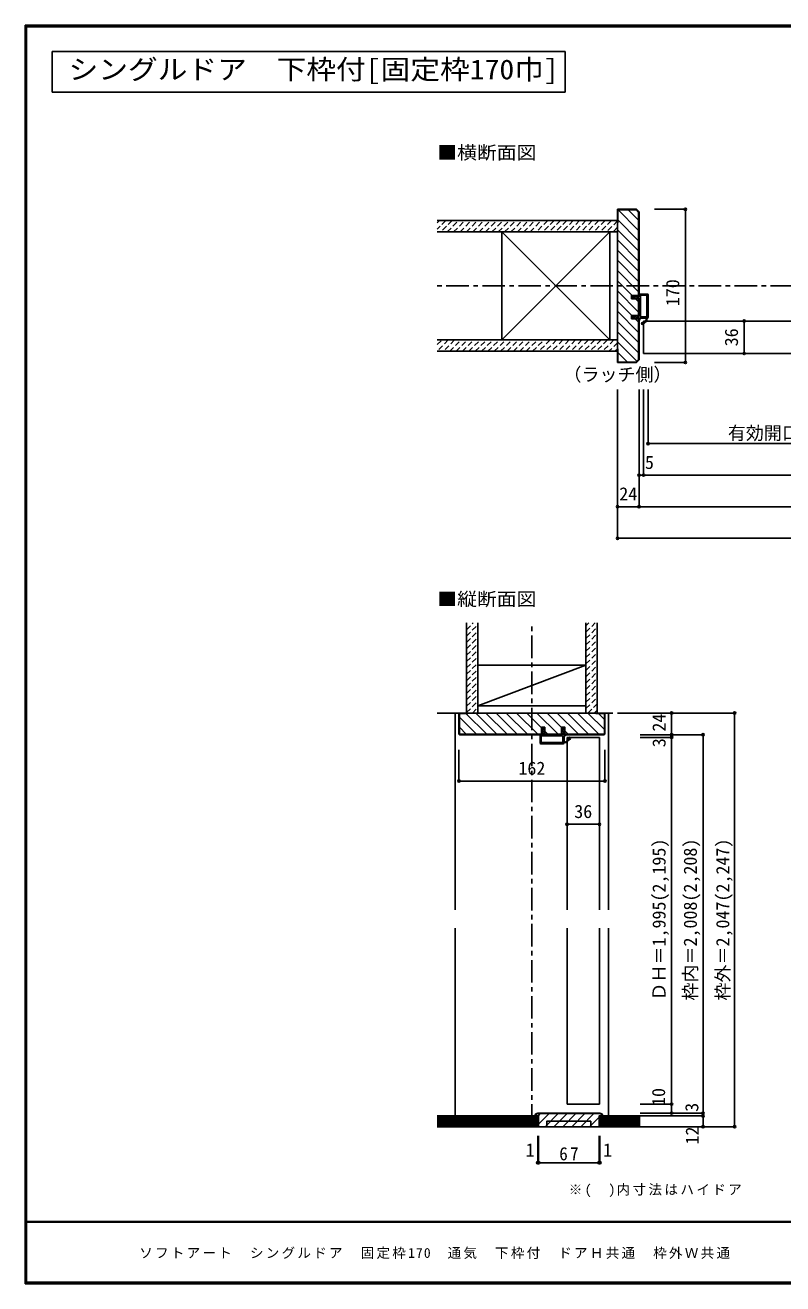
# Model space of a CAD drawing. Units: millimetres, scale not verified. Extents: x -973 to 977, y -718 to 696.
# Drawn here: x -973 to -132, y -701 to 696 of the extents above; entities that cross this region are included whole.
import ezdxf
from ezdxf.enums import TextEntityAlignment as Align

# ---------------------------------------------------------------- set-up
doc = ezdxf.new("R2010")
doc.units = ezdxf.units.MM
doc.header["$LTSCALE"] = 5
doc.header["$PDMODE"] = 32
doc.header["$PDSIZE"] = 2.5
doc.linetypes.add('CHAIN1', pattern=[8, 5, -1, 1, -1])
doc.linetypes.add('DASHED1', pattern=[1.8, 1.2, -0.6])
for name, color, linetype in [('0-0_補助線', 7, 'Continuous'), ('0-1_通り芯', 4, 'CHAIN1'), ('0-3_仕上げ', 7, 'Continuous'), ('0-4_枠', 3, 'Continuous'), ('0-6_扉', 6, 'Continuous'), ('0-A_文字', 7, 'Continuous'), ('0-B_寸法', 7, 'Continuous'), ('0-C_ハッチ', 4, 'DASHED1'), ('F-1_枠', 6, 'Continuous'), ('F-A_文字', 7, 'Continuous')]:
    doc.layers.add(name, color=color, linetype=linetype)
doc.styles.add('ＭＳ ゴシック', font='')
doc.styles.get('ＭＳ ゴシック').set_extended_font_data('MS Gothic')

# ---------------------------------------------------------------- blocks, each defined once
blk = doc.blocks.new('2')
at = {"layer": '0-0_補助線'}
for p, q in [((-9.846, -9.622), (-9.846, 15.078)), ((-8.846, 16.078), (0.354, 16.078)), ((-8.846, 15.878), (0.637, 15.878)), ((-8.446, 14.378), (-8.446, -8.922)), ((-8.146, 14.678), (-1.546, 14.678)), ((-1.246, 14.378), (-1.246, -8.922)), ((0.154, 11.653), (2.154, 11.653)), ((0.154, 11.653), (0.154, -8.497)), ((2.154, 10.953), (2.154, 11.653)), ((3.154, 11.653), (2.512, 10.83)), ((3.154, 11.653), (6.154, 11.653)), ((4.154, 13.753), (4.154, 13.053)), ((5.154, 13.053), (4.512, 13.876)), ((7.154, 13.053), (5.154, 13.053)), ((6.154, 10.953), (6.154, 11.653)), ((7.558, 12.258), (6.516, 10.835)), ((-1.48, -10.622), (-8.846, -10.622)), ((-1.546, -9.222), (-8.146, -9.222)), ((-1.189, -10.85), (-0.732, -12.694)), ((0.354, -12.922), (-0.441, -12.922)), ((0.154, -8.497), (2.154, -8.497)), ((4.154, -9.897), (0.154, -9.897)), ((0.154, -9.897), (0.154, -10.622)), ((0.154, -10.622), (0.645, -12.548)), ((2.154, -7.797), (2.154, -8.497)), ((3.154, -8.497), (2.512, -7.674)), ((3.154, -8.497), (6.154, -8.497)), ((4.154, -10.597), (4.154, -9.897)), ((5.154, -9.897), (4.512, -10.72)), ((7.154, -9.897), (5.154, -9.897)), ((6.154, -7.797), (6.154, -8.497)), ((7.558, -9.101), (6.516, -7.679))]:
    blk.add_line(p, q, dxfattribs=at)
for points in [[(-9.646, 15.078), (-9.646, -9.622), (-9.846, -9.622)], [(4.154, 13.053), (0.154, 13.053), (0.649, 15.723)]]:
    blk.add_lwpolyline(points, dxfattribs=at)
for centre, radius, start, end in [((-8.846, 15.078), 1, 90, 180), ((-8.846, 15.078), 0.8, 90, 180), ((-8.146, 14.378), 0.3, 90, 180), ((-1.546, 14.378), 0.3, 0, 90), ((0.354, 15.778), 0.3, 349.49875, 90), ((2.354, 10.953), 0.2, 180, 322.03043), ((4.354, 13.753), 0.2, 37.96957, 180), ((6.354, 10.953), 0.2, 180, 323.78053), ((7.154, 12.553), 0.5, 323.78053, 90), ((-8.846, -9.622), 1, 180, 270), ((-2.846, -10.72), 6, 179.06153, 259.29815), ((-8.146, -8.922), 0.3, 180, 270), ((-2.846, -10.72), 5.3, 178.93757, 259.29815), ((-1.546, -8.922), 0.3, 270, 0), ((-1.48, -10.922), 0.3, 13.9282, 90), ((-0.441, -12.622), 0.3, 193.9282, 270), ((0.354, -12.622), 0.3, 270, 14.29438), ((2.354, -7.797), 0.2, 37.96957, 180), ((4.354, -10.597), 0.2, 180, 322.03043), ((6.354, -7.797), 0.2, 36.21947, 180), ((7.154, -9.397), 0.5, 270, 36.21947), ((-3.896, -16.272), 0.35, 259.29815, 79.29815)]:
    blk.add_arc(centre, radius, start, end, dxfattribs=at)
blk.add_point((-3.896, -16.622), dxfattribs=at)

msp = doc.modelspace()

# ---------------------------------------------------------------- linework, layer by layer
at = {"layer": '0-1_通り芯'}
for p, q in [((519.153, 406.5), (-515.847, 406.5)), ((-410.847, -526.5), (-410.847, 32.5)), ((-515.847, -67.5), (-290.847, -67.5)), ((-515.847, -526.5), (-288.49, -526.5))]:
    msp.add_line(p, q, dxfattribs=at)
at = {"layer": '0-3_仕上げ', "color": 2}
for p, q in [((-315.847, 479), (-515.847, 479)), ((-315.847, 466.5), (-515.847, 466.5)), ((-315.847, 346.5), (-515.847, 346.5)), ((-315.847, 334), (-515.847, 334)), ((-483.347, -67.5), (-483.347, 32.5)), ((-470.847, -67.5), (-470.847, 32.5)), ((-350.847, -67.5), (-350.847, 32.5)), ((-338.347, -67.5), (-338.347, 32.5)), ((-515.847, -514.5), (-404.347, -514.5)), ((-404.347, -526.5), (-404.347, -514.5)), ((-335.347, -526.5), (-335.347, -514.5)), ((-290.847, -514.5), (-335.347, -514.5)), ((-515.847, -526.5), (-404.347, -526.5)), ((-290.847, -526.5), (-335.347, -526.5))]:
    msp.add_line(p, q, dxfattribs=at)
at = {"layer": '0-3_仕上げ', "color": 3}
for p, q in [((-444.347, 466.5), (-444.347, 346.5)), ((-324.347, 466.5), (-324.347, 346.5)), ((-470.847, -14.5), (-350.847, -14.5)), ((-470.847, -59.5), (-350.847, -59.5))]:
    msp.add_line(p, q, dxfattribs=at)
at = {"layer": '0-3_仕上げ'}
for p, q in [((-324.347, 346.5), (-444.347, 466.5)), ((-444.347, 346.5), (-324.347, 466.5)), ((-470.847, -59.5), (-350.847, -14.5)), ((-515.847, -516), (-404.347, -516)), ((-290.847, -516), (-335.347, -516)), ((-515.847, -517.5), (-404.347, -517.5)), ((-515.847, -519), (-404.347, -519)), ((-515.847, -520.5), (-404.347, -520.5)), ((-515.847, -522), (-404.347, -522)), ((-515.847, -523.5), (-404.347, -523.5)), ((-515.847, -525), (-404.347, -525)), ((-290.847, -517.5), (-335.347, -517.5)), ((-290.847, -519), (-335.347, -519)), ((-290.847, -520.5), (-335.347, -520.5)), ((-290.847, -522), (-335.347, -522)), ((-290.847, -523.5), (-335.347, -523.5)), ((-290.847, -525), (-335.347, -525))]:
    msp.add_line(p, q, dxfattribs=at)
at = {"layer": '0-4_枠'}
for p, q in [((-315.847, 491.5), (-315.847, 321.5)), ((-294.675, 491.5), (-315.847, 491.5)), ((-294.883, 491), (-292.347, 488.464)), ((-294.675, 491.5), (-291.847, 488.672)), ((-315.347, 476.5), (-315.847, 476.5)), ((-292.347, 396), (-292.347, 488.464)), ((-291.847, 488.672), (-291.847, 396)), ((-291.847, 392.3), (-300.347, 392.3)), ((-292.347, 373.7), (-292.347, 392.3)), ((-291.847, 373.7), (-291.847, 392.3)), ((-300.347, 370), (-300.347, 373.7)), ((-291.847, 373.7), (-300.347, 373.7)), ((-291.847, 370), (-300.347, 370)), ((-292.347, 324.536), (-292.347, 370)), ((-291.847, 324.328), (-291.847, 370)), ((-315.347, 336.5), (-315.847, 336.5)), ((-315.347, 336.5), (-315.347, 322)), ((-294.675, 321.5), (-315.847, 321.5)), ((-294.882, 322), (-315.347, 322)), ((-294.882, 322), (-292.347, 324.536)), ((-294.675, 321.5), (-291.847, 324.328)), ((-491.847, -67.5), (-329.847, -67.5)), ((-491.347, -90.586), (-491.347, -68)), ((-481.847, -68), (-491.347, -68)), ((-481.847, -67.5), (-481.847, -68)), ((-339.847, -68), (-339.847, -67.5)), ((-339.847, -68), (-330.347, -68)), ((-330.347, -90.586), (-330.347, -68)), ((-400.347, -83), (-396.647, -83)), ((-400.347, -91.5), (-400.347, -83)), ((-396.647, -91.5), (-396.647, -83)), ((-378.047, -91.5), (-378.047, -83)), ((-490.933, -91), (-491.347, -90.586)), ((-491.14, -91.5), (-400.347, -91.5)), ((-490.933, -91), (-400.347, -91)), ((-396.647, -91), (-378.047, -91)), ((-396.647, -91.5), (-378.047, -91.5)), ((-330.761, -91), (-374.347, -91)), ((-330.554, -91.5), (-374.347, -91.5)), ((-330.761, -91), (-330.347, -90.586)), ((-403.347, -514.5), (-407.347, -514.5)), ((-404.347, -511.5), (-335.347, -511.5)), ((-404.347, -512), (-335.347, -512)), ((-403.347, -526.5), (-403.347, -514.5)), ((-336.347, -526.5), (-403.347, -526.5)), ((-345.347, -526.5), (-345.347, -520.5))]:
    msp.add_line(p, q, dxfattribs=at)
at = {"layer": '0-4_枠', "color": 4}
for p, q in [((-491.847, -67.5), (-495.847, -67.5)), ((-495.847, -286), (-495.847, -67.5)), ((-329.847, -67.5), (-325.847, -67.5)), ((-325.847, -286), (-325.847, -67.5)), ((-495.847, -514.5), (-495.847, -306)), ((-325.847, -514.5), (-325.847, -306))]:
    msp.add_line(p, q, dxfattribs=at)
at = {"layer": '0-4_枠'}
for points in [[(-315.347, 476.5), (-315.347, 491), (-294.883, 491)], [(-300.347, 392.3), (-300.347, 396), (-291.847, 396)], [(-491.14, -91.5), (-491.847, -90.793), (-491.847, -67.5)], [(-330.554, -91.5), (-329.847, -90.793), (-329.847, -67.5)], [(-378.047, -83), (-374.347, -83), (-374.347, -91.5)], [(-336.347, -526.5), (-336.347, -514.5), (-332.347, -514.5)], [(-394.347, -526.5), (-394.347, -520.5), (-345.347, -520.5)]]:
    msp.add_lwpolyline(points, dxfattribs=at)
for centre, radius, start, end in [((-404.347, -514.5), 3, 90, 180), ((-404.347, -514.5), 2.5, 90, 180), ((-335.347, -514.5), 3, 0, 90), ((-335.347, -514.5), 2.5, 0, 90)]:
    msp.add_arc(centre, radius, start, end, dxfattribs=at)
at = {"layer": '0-6_扉'}
for p, q in [((-286.847, 367.5), (-6.847, 367.5)), ((-286.847, 331.5), (-286.847, 367.5)), ((-286.847, 331.5), (-6.847, 331.5)), ((-371.847, -94.5), (-335.847, -94.5)), ((-371.847, -94.5), (-371.847, -286)), ((-335.847, -94.5), (-335.847, -286)), ((-371.847, -306), (-371.847, -501.5)), ((-335.847, -306), (-335.847, -501.5)), ((-371.847, -501.5), (-335.847, -501.5))]:
    msp.add_line(p, q, dxfattribs=at)
at = {"layer": '0-A_文字', "color": 3}
for p, q in [((-943.333, 666.667), (-373.753, 666.667)), ((-943.333, 621.667), (-943.333, 666.667)), ((-373.753, 666.667), (-373.753, 621.667)), ((-943.333, 621.667), (-373.753, 621.667))]:
    msp.add_line(p, q, dxfattribs=at)
at = {"layer": '0-B_寸法', "color": 4}
for p, q in [((-240.425, 491.5), (-274.947, 491.5)), ((-240.425, 491.5), (-240.425, 321.5)), ((-175.191, 367.5), (-175.191, 331.5)), ((-240.425, 321.5), (-274.947, 321.5)), ((-315.847, 126.5), (-315.847, 291.5)), ((-291.847, 161.5), (-291.847, 291.5)), ((-286.847, 196.5), (-286.847, 291.5)), ((-281.847, 231.5), (-281.847, 291.5)), ((-281.847, 231.5), (235.158, 231.5)), ((295.153, 196.5), (-291.847, 196.5)), ((319.153, 161.5), (-315.847, 161.5)), ((319.153, 126.5), (-315.847, 126.5)), ((-185.847, -67.5), (-290.847, -67.5)), ((-255.847, -67.5), (-255.847, -511.5)), ((-185.847, -67.5), (-185.847, -526.5)), ((-220.847, -91.5), (-290.847, -91.5)), ((-255.847, -94.5), (-290.847, -94.5)), ((-220.847, -91.5), (-220.847, -526.5)), ((-491.847, -142.922), (-491.847, -108.4)), ((-329.847, -142.922), (-329.847, -108.4)), ((-491.847, -142.922), (-329.847, -142.922)), ((-335.847, -190.882), (-371.847, -190.882)), ((-255.847, -501.5), (-290.847, -501.5)), ((-220.847, -511.5), (-290.847, -511.5)), ((-220.847, -514.5), (-290.847, -514.5)), ((-185.847, -526.5), (-290.847, -526.5)), ((-404.347, -566.5), (-404.347, -536.5)), ((-403.347, -566.5), (-403.347, -536.5)), ((-336.347, -566.5), (-336.347, -536.5)), ((-335.347, -566.5), (-335.347, -536.5)), ((-404.347, -566.5), (-403.347, -566.5)), ((-403.347, -566.5), (-336.347, -566.5)), ((-336.347, -566.5), (-335.347, -566.5))]:
    msp.add_line(p, q, dxfattribs=at)
at = {"layer": '0-B_寸法'}
for p in [(-240.425, 491.5), (-175.191, 367.5), (-240.425, 321.5), (-175.191, 331.5), (-281.847, 231.5), (-291.847, 196.5), (-286.847, 196.5), (-315.847, 161.5), (-291.847, 161.5), (-315.847, 126.5), (-255.847, -67.5), (-185.847, -67.5), (-255.847, -91.5), (-255.847, -94.5), (-220.847, -91.5), (-491.847, -142.922), (-329.847, -142.922), (-371.847, -190.882), (-335.847, -190.882), (-255.847, -501.5), (-255.847, -511.5), (-220.847, -511.5), (-220.847, -514.5), (-220.847, -526.5), (-185.847, -526.5), (-404.347, -566.5), (-403.347, -566.5), (-336.347, -566.5), (-335.347, -566.5)]:
    msp.add_point(p, dxfattribs=at)
at = {"layer": '0-C_ハッチ', "linetype": 'Continuous'}
for p, q in [((-315.847, 491.48), (-292.347, 467.98)), ((-304.053, 491), (-292.347, 479.294)), ((-315.347, 479.667), (-292.347, 456.666)), ((-315.847, 468.853), (-292.347, 445.353)), ((-315.847, 457.539), (-292.347, 434.039)), ((-315.847, 446.226), (-292.347, 422.725)), ((-315.847, 434.912), (-292.347, 411.412)), ((-315.847, 423.598), (-292.347, 400.098)), ((-315.847, 412.284), (-299.563, 396)), ((-315.847, 400.97), (-292.347, 377.47)), ((-295.863, 392.3), (-292.347, 388.784)), ((-315.847, 389.657), (-299.89, 373.7)), ((-315.847, 378.343), (-292.347, 354.843)), ((-315.847, 367.029), (-292.347, 343.529)), ((-296.19, 370), (-292.347, 366.157)), ((-315.847, 355.716), (-292.347, 332.216)), ((-315.847, 344.402), (-294.164, 322.719)), ((-315.347, 332.588), (-304.759, 322)), ((-484.013, -68), (-461.013, -91)), ((-473.2, -67.5), (-449.7, -91)), ((-461.886, -67.5), (-438.386, -91)), ((-450.572, -67.5), (-427.072, -91)), ((-439.259, -67.5), (-415.759, -91)), ((-427.945, -67.5), (-404.445, -91)), ((-416.631, -67.5), (-400.347, -83.784)), ((-405.317, -67.5), (-381.817, -91)), ((-394.004, -67.5), (-378.047, -83.457)), ((-382.69, -67.5), (-359.19, -91)), ((-371.376, -67.5), (-347.876, -91)), ((-360.063, -67.5), (-336.563, -91)), ((-348.749, -67.5), (-330.347, -85.902)), ((-336.935, -68), (-330.347, -74.588)), ((-491.347, -71.98), (-472.327, -91)), ((-491.347, -83.294), (-483.641, -91)), ((-396.647, -87.484), (-393.131, -91)), ((-374.347, -87.157), (-370.504, -91)), ((-404.082, -514.5), (-401.582, -512)), ((-403.347, -523.664), (-391.683, -512)), ((-396.283, -526.5), (-381.783, -512)), ((-386.384, -526.5), (-371.884, -512)), ((-376.484, -526.5), (-361.984, -512)), ((-366.585, -526.5), (-352.085, -512)), ((-356.685, -526.5), (-342.185, -512)), ((-346.786, -526.5), (-336.347, -516.061))]:
    msp.add_line(p, q, dxfattribs=at)
at = {"layer": '0-C_ハッチ'}
for p, q in [((-515.847, 476.668), (-513.515, 479)), ((-506.444, 479), (-515.847, 469.597)), ((-499.373, 479), (-511.873, 466.5)), ((-504.802, 466.5), (-492.302, 479)), ((-497.731, 466.5), (-485.231, 479)), ((-490.66, 466.5), (-478.16, 479)), ((-483.589, 466.5), (-471.089, 479)), ((-476.518, 466.5), (-464.018, 479)), ((-469.447, 466.5), (-456.947, 479)), ((-462.376, 466.5), (-449.876, 479)), ((-455.305, 466.5), (-442.805, 479)), ((-448.233, 466.5), (-435.733, 479)), ((-441.162, 466.5), (-428.662, 479)), ((-434.091, 466.5), (-421.591, 479)), ((-427.02, 466.5), (-414.52, 479)), ((-419.949, 466.5), (-407.449, 479)), ((-412.878, 466.5), (-400.378, 479)), ((-393.307, 479), (-405.807, 466.5)), ((-386.236, 479), (-398.736, 466.5)), ((-379.165, 479), (-391.665, 466.5)), ((-372.094, 479), (-384.594, 466.5)), ((-365.023, 479), (-377.523, 466.5)), ((-357.952, 479), (-370.452, 466.5)), ((-350.881, 479), (-363.381, 466.5)), ((-343.81, 479), (-356.31, 466.5)), ((-336.739, 479), (-349.239, 466.5)), ((-329.667, 479), (-342.167, 466.5)), ((-322.596, 479), (-335.096, 466.5)), ((-315.847, 478.678), (-328.025, 466.5)), ((-315.847, 471.607), (-320.954, 466.5)), ((-515.847, 341.46), (-510.807, 346.5)), ((-503.736, 346.5), (-515.847, 334.389)), ((-496.665, 346.5), (-509.165, 334)), ((-502.094, 334), (-489.594, 346.5)), ((-495.023, 334), (-482.523, 346.5)), ((-487.952, 334), (-475.452, 346.5)), ((-480.881, 334), (-468.381, 346.5)), ((-473.81, 334), (-461.31, 346.5)), ((-466.739, 334), (-454.239, 346.5)), ((-459.667, 334), (-447.167, 346.5)), ((-452.596, 334), (-440.096, 346.5)), ((-445.525, 334), (-433.025, 346.5)), ((-438.454, 334), (-425.954, 346.5)), ((-431.383, 334), (-418.883, 346.5)), ((-424.312, 334), (-411.812, 346.5)), ((-417.241, 334), (-404.741, 346.5)), ((-410.17, 334), (-397.67, 346.5)), ((-390.599, 346.5), (-403.099, 334)), ((-383.528, 346.5), (-396.028, 334)), ((-376.457, 346.5), (-388.957, 334)), ((-369.386, 346.5), (-381.886, 334)), ((-362.315, 346.5), (-374.815, 334)), ((-355.244, 346.5), (-367.744, 334)), ((-348.172, 346.5), (-360.672, 334)), ((-341.101, 346.5), (-353.601, 334)), ((-334.03, 346.5), (-346.53, 334)), ((-326.959, 346.5), (-339.459, 334)), ((-319.888, 346.5), (-332.388, 334)), ((-315.847, 343.47), (-325.317, 334)), ((-315.847, 336.399), (-318.246, 334)), ((-483.347, 32.102), (-482.949, 32.5)), ((-483.347, 25.031), (-475.878, 32.5)), ((-483.347, 17.96), (-470.847, 30.46)), ((-350.847, 22.323), (-340.67, 32.5)), ((-350.847, 29.394), (-347.741, 32.5)), ((-483.347, 10.889), (-470.847, 23.389)), ((-483.347, 3.818), (-470.847, 16.318)), ((-350.847, 15.252), (-338.347, 27.752)), ((-350.847, 8.181), (-338.347, 20.681)), ((-483.347, -3.253), (-470.847, 9.247)), ((-483.347, -10.324), (-470.847, 2.176)), ((-350.847, 1.11), (-338.347, 13.61)), ((-350.847, -5.961), (-338.347, 6.539)), ((-483.347, -17.395), (-470.847, -4.895)), ((-483.347, -24.466), (-470.847, -11.966)), ((-350.847, -13.032), (-338.347, -0.532)), ((-350.847, -20.103), (-338.347, -7.603)), ((-483.347, -31.537), (-470.847, -19.037)), ((-483.347, -38.608), (-470.847, -26.108)), ((-350.847, -27.174), (-338.347, -14.674)), ((-350.847, -34.245), (-338.347, -21.745)), ((-483.347, -45.679), (-470.847, -33.179)), ((-483.347, -52.751), (-470.847, -40.251)), ((-350.847, -41.317), (-338.347, -28.817)), ((-350.847, -48.388), (-338.347, -35.888)), ((-483.347, -59.822), (-470.847, -47.322)), ((-483.347, -66.893), (-470.847, -54.393)), ((-350.847, -55.459), (-338.347, -42.959)), ((-350.847, -62.53), (-338.347, -50.03)), ((-476.883, -67.5), (-470.847, -61.464)), ((-348.746, -67.5), (-338.347, -57.101)), ((-341.675, -67.5), (-338.347, -64.172))]:
    msp.add_line(p, q, dxfattribs=at)
at = {"layer": 'F-1_枠'}
for p, q in [((-973.347, 695.833), (-973.347, -700.833)), ((-973.347, 695.833), (976.653, 695.833)), ((-973.347, 695), (976.653, 695)), ((-973.347, 694.167), (976.653, 694.167)), ((-972.514, 695.833), (-972.514, -700.833)), ((-971.68, 695.833), (-971.68, -700.833)), ((976.653, -631.667), (-973.347, -631.667)), ((976.653, -632.5), (-973.347, -632.5)), ((976.653, -699.167), (-973.347, -699.167)), ((976.653, -700), (-973.347, -700)), ((976.653, -700.833), (-973.347, -700.833))]:
    msp.add_line(p, q, dxfattribs=at)

# ---------------------------------------------------------------- block references
at = {"layer": '0-0_補助線', "xscale": -1}
msp.add_blockref('2', (-291.693, 381.422), dxfattribs=at)
at = {"layer": '0-0_補助線', "rotation": 90}
msp.add_blockref('2', (-385.769, -91.654), dxfattribs=at)

# ---------------------------------------------------------------- texts
at = {"layer": '0-A_文字', "color": 3, "style": 'ＭＳ ゴシック', "width": 1.1}
msp.add_text('シングルドア\u3000下枠付[固定枠170巾]', height=21.99, dxfattribs=at).set_placement((-925.208, 629.167), align=Align.BOTTOM_LEFT)
at = {"layer": '0-A_文字', "style": 'ＭＳ ゴシック', "width": 1.1}
for s, p in [('■横断面図', (-515.847, 542.74)), ('■縦断面図', (-515.847, 47.256))]:
    msp.add_text(s, height=14.66, dxfattribs=at).set_placement(p, align=Align.BOTTOM_LEFT)
at = {"layer": '0-A_文字', "style": 'ＭＳ ゴシック'}
msp.add_text('（ラッチ側）', height=14.66, dxfattribs=at).set_placement((-375.847, 296.5), align=Align.BOTTOM_LEFT)
at = {"layer": '0-A_文字', "insert": (-369.908, -604.63), "char_height": 11, "attachment_point": 7, "style": 'ＭＳ ゴシック'}
msp.add_mtext('\\T1.18;※(\u3000)内寸法はハイドア', dxfattribs=at)
at = {"layer": '0-B_寸法', "style": 'ＭＳ ゴシック'}
for s, p in [('170', (-242.925, 384)), ('36', (-177.691, 339.5)), ('24', (-258.063, -88.071)), ('3', (-258.01, -105.385)), ('ＤＨ＝1,995(2,195)', (-258.027, -386.5)), ('枠内＝2,008(2,208)', (-223.347, -386.5)), ('枠外＝2,047(2,247)', (-187.333, -386.5)), ('10', (-258.556, -503.466)), ('3', (-221.667, -509.983)), ('12', (-221.156, -546.285))]:
    msp.add_text(s, height=14.66, rotation=90, dxfattribs=at).set_placement(p, align=Align.BOTTOM_LEFT)
for s, p in [('有効開口寸法＝730（660）<640>［617］', (-193.347, 231.5)), ('5', (-285.361, 199)), ('24', (-313.847, 164)), ('162', (-425.847, -140.422)), ('36', (-363.847, -188.382)), ('1', (-417.847, -564)), ('1', (-331.847, -564))]:
    msp.add_text(s, height=14.66, dxfattribs=at).set_placement(p, align=Align.BOTTOM_LEFT)
at = {"layer": '0-B_寸法', "insert": (-380.472, -564), "char_height": 14.66, "attachment_point": 7, "style": 'ＭＳ ゴシック'}
msp.add_mtext('\\T1.27;\\W0.95;67', dxfattribs=at)
at = {"layer": 'F-A_文字', "insert": (-846.68, -673.333), "char_height": 11, "attachment_point": 7, "style": 'ＭＳ ゴシック'}
msp.add_mtext('\\T1.17;ソフトアート\u3000シングルドア\u3000固定枠170\u3000通気\u3000下枠付\u3000ドアＨ共通\u3000枠外Ｗ共通', dxfattribs=at)

doc.saveas('drawing.dxf')
